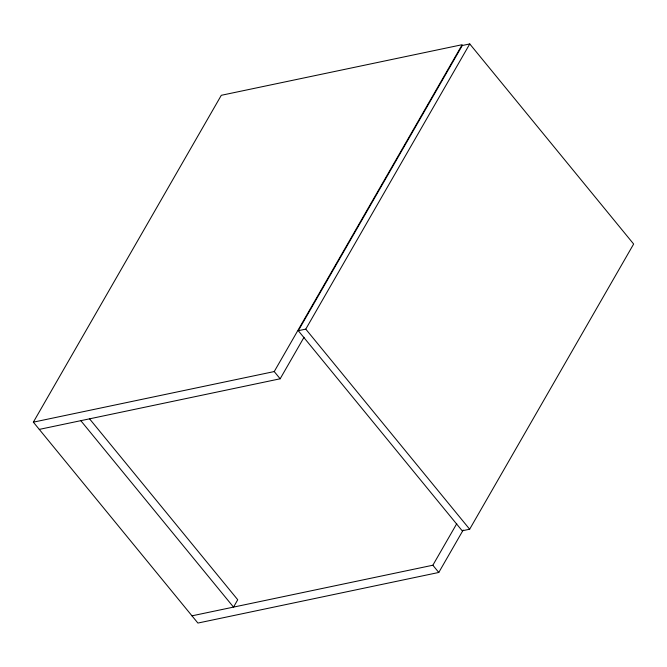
<?xml version="1.0" encoding="UTF-8"?>
<svg xmlns="http://www.w3.org/2000/svg" width="667" height="667" viewBox="0 0 667 667"><rect width="100%" height="100%" fill="white"/><g stroke="black" fill="none" stroke-linecap="round" stroke-linejoin="round"><path stroke-width="1" d="M33.35 422.161L221.302 95.298L462.189 44.697L274.237 371.561L33.35 422.161L197.899 623.061L438.786 572.461L463.19 530.023M298.291 330.699L462.289 45.506L469.76 43.939L633.65 244.03L469.66 529.223L462.181 530.79L298.291 330.699L305.769 329.123L469.76 43.939M39.27 429.398L280.157 378.789L304.044 337.26M191.971 615.833L432.858 565.224L456.745 523.695M305.769 329.123L469.66 529.223M274.237 371.561L280.157 378.789M432.858 565.224L438.786 572.461M89.645 418.943L237.735 599.75L233.508 607.103L80.807 420.669"/></g></svg>
